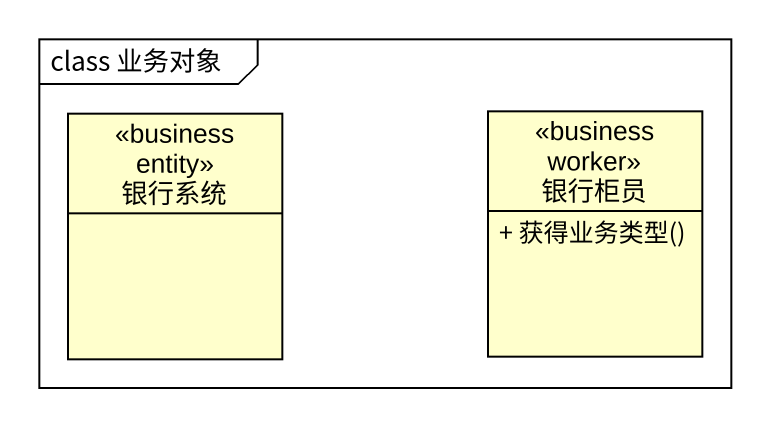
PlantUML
@startuml
mainframe class 业务对象
hide circle
hide empty members
skinparam classAttributeIconSize 0
class 银行系统 <<business entity>>
class 银行柜员 <<business worker>> {
  + 获得业务类型()
}
@enduml
